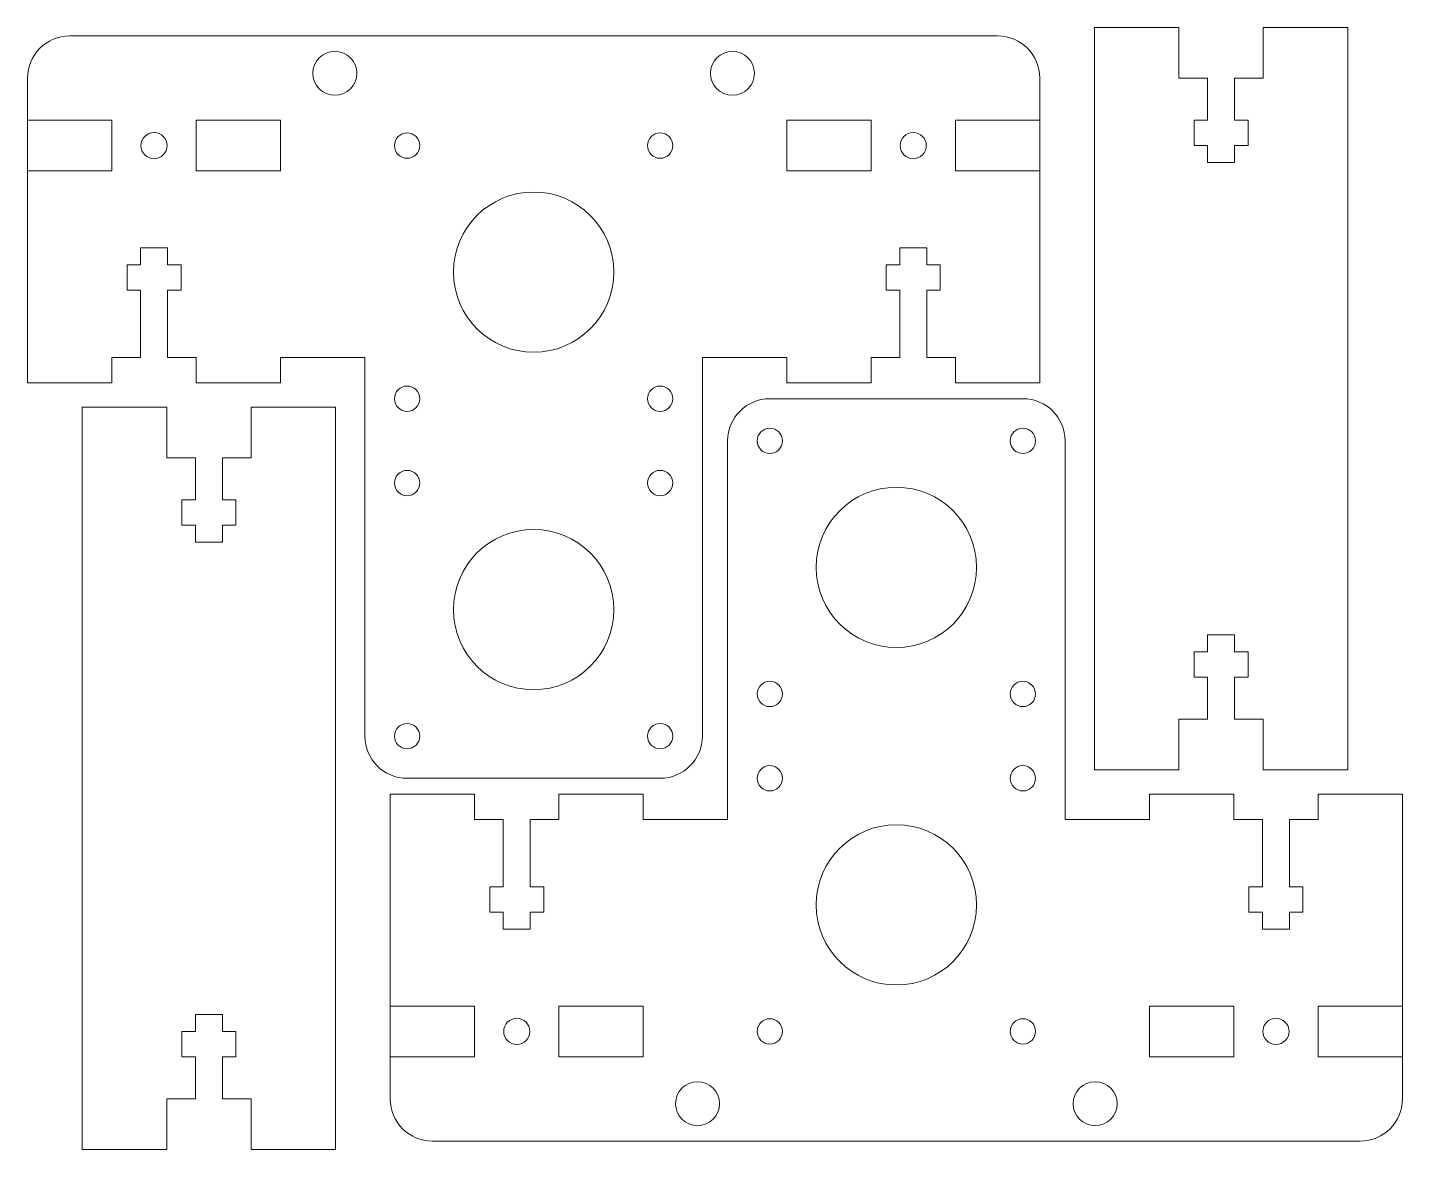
# Model space of a CAD drawing. Header units: centimetres. Extents: x -121 to 177, y -44 to 114.
# Drawn here: x -104.1 to -87.8, y -18.95 to -5.65 of the extents above; entities that cross this region are included whole.
import ezdxf

# ---------------------------------------------------------------- set-up
doc = ezdxf.new("R2010")
doc.units = ezdxf.units.CM
doc.header["$MEASUREMENT"] = 0
doc.layers.add('Layer 1', color=7, linetype='Continuous')

msp = doc.modelspace()

# ---------------------------------------------------------------- linework, layer by layer
at = {"layer": 'Layer 1', "lineweight": 18}
for centre in [(-96.157, -18.407), (-91.443, -18.407)]:
    msp.add_ellipse(centre, major_axis=(0, 0.2605), ratio=1, dxfattribs=at)
at = {"layer": 'Layer 1', "lineweight": 9}
for points, knots in [([(-88.45, -6.25), (-88.45, -6.25), (-88.45, -5.65), (-88.45, -5.65), (-88.45, -5.65), (-88.45, -5.65), (-89.45, -5.65), (-89.45, -5.65), (-89.45, -5.65), (-89.45, -5.65), (-89.45, -6.25), (-89.45, -6.25), (-89.45, -6.25), (-89.45, -6.25), (-89.79, -6.25), (-89.79, -6.25), (-89.79, -6.25), (-89.79, -6.25), (-89.79, -6.75), (-89.79, -6.75), (-89.79, -6.75), (-89.79, -6.75), (-89.63, -6.75), (-89.63, -6.75), (-89.63, -6.75), (-89.63, -6.75), (-89.63, -7.05), (-89.63, -7.05), (-89.63, -7.05), (-89.63, -7.05), (-89.79, -7.05), (-89.79, -7.05), (-89.79, -7.05), (-89.79, -7.05), (-89.79, -7.25), (-89.79, -7.25), (-89.79, -7.25), (-89.79, -7.25), (-90.11, -7.25), (-90.11, -7.25), (-90.11, -7.25), (-90.11, -7.25), (-90.11, -7.05), (-90.11, -7.05), (-90.11, -7.05), (-90.11, -7.05), (-90.27, -7.05), (-90.27, -7.05), (-90.27, -7.05), (-90.27, -7.05), (-90.27, -6.75), (-90.27, -6.75), (-90.27, -6.75), (-90.27, -6.75), (-90.11, -6.75), (-90.11, -6.75), (-90.11, -6.75), (-90.11, -6.75), (-90.11, -6.25), (-90.11, -6.25), (-90.11, -6.25), (-90.11, -6.25), (-90.45, -6.25), (-90.45, -6.25), (-90.45, -6.25), (-90.45, -6.25), (-90.45, -5.65), (-90.45, -5.65), (-90.45, -5.65), (-90.45, -5.65), (-91.45, -5.65), (-91.45, -5.65), (-91.45, -5.65), (-91.45, -5.65), (-91.45, -6.25), (-91.45, -6.25), (-91.45, -6.25), (-91.45, -6.25), (-91.45, -13.85), (-91.45, -13.85), (-91.45, -13.85), (-91.45, -13.85), (-91.45, -14.45), (-91.45, -14.45), (-91.45, -14.45), (-91.45, -14.45), (-90.45, -14.45), (-90.45, -14.45), (-90.45, -14.45), (-90.45, -14.45), (-90.45, -13.85), (-90.45, -13.85), (-90.45, -13.85), (-90.45, -13.85), (-90.11, -13.85), (-90.11, -13.85), (-90.11, -13.85), (-90.11, -13.85), (-90.11, -13.35), (-90.11, -13.35), (-90.11, -13.35), (-90.11, -13.35), (-90.27, -13.35), (-90.27, -13.35), (-90.27, -13.35), (-90.27, -13.35), (-90.27, -13.05), (-90.27, -13.05), (-90.27, -13.05), (-90.27, -13.05), (-90.11, -13.05), (-90.11, -13.05), (-90.11, -13.05), (-90.11, -13.05), (-90.11, -12.85), (-90.11, -12.85), (-90.11, -12.85), (-90.11, -12.85), (-89.79, -12.85), (-89.79, -12.85), (-89.79, -12.85), (-89.79, -12.85), (-89.79, -13.05), (-89.79, -13.05), (-89.79, -13.05), (-89.79, -13.05), (-89.63, -13.05), (-89.63, -13.05), (-89.63, -13.05), (-89.63, -13.05), (-89.63, -13.35), (-89.63, -13.35), (-89.63, -13.35), (-89.63, -13.35), (-89.79, -13.35), (-89.79, -13.35), (-89.79, -13.35), (-89.79, -13.35), (-89.79, -13.85), (-89.79, -13.85), (-89.79, -13.85), (-89.79, -13.85), (-89.45, -13.85), (-89.45, -13.85), (-89.45, -13.85), (-89.45, -13.85), (-89.45, -14.45), (-89.45, -14.45), (-89.45, -14.45), (-89.45, -14.45), (-88.45, -14.45), (-88.45, -14.45), (-88.45, -14.45), (-88.45, -14.45), (-88.45, -13.85), (-88.45, -13.85), (-88.45, -13.85), (-88.45, -13.85), (-88.45, -6.25), (-88.45, -6.25)], [0, 0, 0, 0, 0.025, 0.025, 0.025, 0.025, 0.05, 0.05, 0.05, 0.05, 0.075, 0.075, 0.075, 0.075, 0.1, 0.1, 0.1, 0.1, 0.125, 0.125, 0.125, 0.125, 0.15, 0.15, 0.15, 0.15, 0.175, 0.175, 0.175, 0.175, 0.2, 0.2, 0.2, 0.2, 0.225, 0.225, 0.225, 0.225, 0.25, 0.25, 0.25, 0.25, 0.275, 0.275, 0.275, 0.275, 0.3, 0.3, 0.3, 0.3, 0.325, 0.325, 0.325, 0.325, 0.35, 0.35, 0.35, 0.35, 0.375, 0.375, 0.375, 0.375, 0.4, 0.4, 0.4, 0.4, 0.425, 0.425, 0.425, 0.425, 0.45, 0.45, 0.45, 0.45, 0.475, 0.475, 0.475, 0.475, 0.5, 0.5, 0.5, 0.5, 0.525, 0.525, 0.525, 0.525, 0.55, 0.55, 0.55, 0.55, 0.575, 0.575, 0.575, 0.575, 0.6, 0.6, 0.6, 0.6, 0.625, 0.625, 0.625, 0.625, 0.65, 0.65, 0.65, 0.65, 0.675, 0.675, 0.675, 0.675, 0.7, 0.7, 0.7, 0.7, 0.725, 0.725, 0.725, 0.725, 0.75, 0.75, 0.75, 0.75, 0.775, 0.775, 0.775, 0.775, 0.8, 0.8, 0.8, 0.8, 0.825, 0.825, 0.825, 0.825, 0.85, 0.85, 0.85, 0.85, 0.875, 0.875, 0.875, 0.875, 0.9, 0.9, 0.9, 0.9, 0.925, 0.925, 0.925, 0.925, 0.95, 0.95, 0.95, 0.95, 0.975, 0.975, 0.975, 0.975, 1, 1, 1, 1]), ([(-101.1, -9.5625), (-101.1, -9.5625), (-101.1, -9.8625), (-101.1, -9.8625), (-101.1, -9.8625), (-101.1, -9.8625), (-102.1, -9.8625), (-102.1, -9.8625), (-102.1, -9.8625), (-102.1, -9.8625), (-102.1, -9.5625), (-102.1, -9.5625), (-102.1, -9.5625), (-102.1, -9.5625), (-102.44, -9.5625), (-102.44, -9.5625), (-102.44, -9.5625), (-102.44, -9.5625), (-102.44, -8.7625), (-102.44, -8.7625), (-102.44, -8.7625), (-102.44, -8.7625), (-102.28, -8.7625), (-102.28, -8.7625), (-102.28, -8.7625), (-102.28, -8.7625), (-102.28, -8.4625), (-102.28, -8.4625), (-102.28, -8.4625), (-102.28, -8.4625), (-102.44, -8.4625), (-102.44, -8.4625), (-102.44, -8.4625), (-102.44, -8.4625), (-102.44, -8.2625), (-102.44, -8.2625), (-102.44, -8.2625), (-102.44, -8.2625), (-102.76, -8.2625), (-102.76, -8.2625), (-102.76, -8.2625), (-102.76, -8.2625), (-102.76, -8.4625), (-102.76, -8.4625), (-102.76, -8.4625), (-102.76, -8.4625), (-102.92, -8.4625), (-102.92, -8.4625), (-102.92, -8.4625), (-102.92, -8.4625), (-102.92, -8.7625), (-102.92, -8.7625), (-102.92, -8.7625), (-102.92, -8.7625), (-102.76, -8.7625), (-102.76, -8.7625), (-102.76, -8.7625), (-102.76, -8.7625), (-102.76, -9.5625), (-102.76, -9.5625), (-102.76, -9.5625), (-102.76, -9.5625), (-103.1, -9.5625), (-103.1, -9.5625), (-103.1, -9.5625), (-103.1, -9.5625), (-103.1, -9.8625), (-103.1, -9.8625), (-103.1, -9.8625), (-103.1, -9.8625), (-104.1, -9.8625), (-104.1, -9.8625), (-104.1, -9.8625), (-104.1, -9.8625), (-104.1, -9.5625), (-104.1, -9.5625), (-104.1, -9.5625), (-104.1, -9.5625), (-104.1, -6.25), (-104.1, -6.25), (-104.1, -6.25), (-104.1, -5.97391), (-103.87609, -5.75), (-103.6, -5.75), (-103.6, -5.75), (-103.6, -5.75), (-92.6, -5.75), (-92.6, -5.75), (-92.6, -5.75), (-92.32391, -5.75), (-92.1, -5.97391), (-92.1, -6.25), (-92.1, -6.25), (-92.1, -6.25), (-92.1, -9.5625), (-92.1, -9.5625), (-92.1, -9.5625), (-92.1, -9.5625), (-92.1, -9.8625), (-92.1, -9.8625), (-92.1, -9.8625), (-92.1, -9.8625), (-93.1, -9.8625), (-93.1, -9.8625), (-93.1, -9.8625), (-93.1, -9.8625), (-93.1, -9.5625), (-93.1, -9.5625), (-93.1, -9.5625), (-93.1, -9.5625), (-93.44, -9.5625), (-93.44, -9.5625), (-93.44, -9.5625), (-93.44, -9.5625), (-93.44, -8.7625), (-93.44, -8.7625), (-93.44, -8.7625), (-93.44, -8.7625), (-93.28, -8.7625), (-93.28, -8.7625), (-93.28, -8.7625), (-93.28, -8.7625), (-93.28, -8.4625), (-93.28, -8.4625), (-93.28, -8.4625), (-93.28, -8.4625), (-93.44, -8.4625), (-93.44, -8.4625), (-93.44, -8.4625), (-93.44, -8.4625), (-93.44, -8.2625), (-93.44, -8.2625), (-93.44, -8.2625), (-93.44, -8.2625), (-93.76, -8.2625), (-93.76, -8.2625), (-93.76, -8.2625), (-93.76, -8.2625), (-93.76, -8.4625), (-93.76, -8.4625), (-93.76, -8.4625), (-93.76, -8.4625), (-93.92, -8.4625), (-93.92, -8.4625), (-93.92, -8.4625), (-93.92, -8.4625), (-93.92, -8.7625), (-93.92, -8.7625), (-93.92, -8.7625), (-93.92, -8.7625), (-93.76, -8.7625), (-93.76, -8.7625), (-93.76, -8.7625), (-93.76, -8.7625), (-93.76, -9.5625), (-93.76, -9.5625), (-93.76, -9.5625), (-93.76, -9.5625), (-94.1, -9.5625), (-94.1, -9.5625), (-94.1, -9.5625), (-94.1, -9.5625), (-94.1, -9.8625), (-94.1, -9.8625), (-94.1, -9.8625), (-94.1, -9.8625), (-95.1, -9.8625), (-95.1, -9.8625), (-95.1, -9.8625), (-95.1, -9.8625), (-95.1, -9.5625), (-95.1, -9.5625), (-95.1, -9.5625), (-95.1, -9.5625), (-96.1, -9.5625), (-96.1, -9.5625), (-96.1, -9.5625), (-96.1, -9.5625), (-96.1, -14.05), (-96.1, -14.05), (-96.1, -14.05), (-96.1, -14.32609), (-96.32391, -14.55), (-96.6, -14.55), (-96.6, -14.55), (-96.6, -14.55), (-99.6, -14.55), (-99.6, -14.55), (-99.6, -14.55), (-99.87609, -14.55), (-100.1, -14.32609), (-100.1, -14.05), (-100.1, -14.05), (-100.1, -14.05), (-100.1, -9.5625), (-100.1, -9.5625), (-100.1, -9.5625), (-100.1, -9.5625), (-101.1, -9.5625), (-101.1, -9.5625)], [0, 0, 0, 0, 0.02, 0.02, 0.02, 0.02, 0.04, 0.04, 0.04, 0.04, 0.06, 0.06, 0.06, 0.06, 0.08, 0.08, 0.08, 0.08, 0.1, 0.1, 0.1, 0.1, 0.12, 0.12, 0.12, 0.12, 0.14, 0.14, 0.14, 0.14, 0.16, 0.16, 0.16, 0.16, 0.18, 0.18, 0.18, 0.18, 0.2, 0.2, 0.2, 0.2, 0.22, 0.22, 0.22, 0.22, 0.24, 0.24, 0.24, 0.24, 0.26, 0.26, 0.26, 0.26, 0.28, 0.28, 0.28, 0.28, 0.3, 0.3, 0.3, 0.3, 0.32, 0.32, 0.32, 0.32, 0.34, 0.34, 0.34, 0.34, 0.36, 0.36, 0.36, 0.36, 0.38, 0.38, 0.38, 0.38, 0.4, 0.4, 0.4, 0.4, 0.42, 0.42, 0.42, 0.42, 0.44, 0.44, 0.44, 0.44, 0.46, 0.46, 0.46, 0.46, 0.48, 0.48, 0.48, 0.48, 0.5, 0.5, 0.5, 0.5, 0.52, 0.52, 0.52, 0.52, 0.54, 0.54, 0.54, 0.54, 0.56, 0.56, 0.56, 0.56, 0.58, 0.58, 0.58, 0.58, 0.6, 0.6, 0.6, 0.6, 0.62, 0.62, 0.62, 0.62, 0.64, 0.64, 0.64, 0.64, 0.66, 0.66, 0.66, 0.66, 0.68, 0.68, 0.68, 0.68, 0.7, 0.7, 0.7, 0.7, 0.72, 0.72, 0.72, 0.72, 0.74, 0.74, 0.74, 0.74, 0.76, 0.76, 0.76, 0.76, 0.78, 0.78, 0.78, 0.78, 0.8, 0.8, 0.8, 0.8, 0.82, 0.82, 0.82, 0.82, 0.84, 0.84, 0.84, 0.84, 0.86, 0.86, 0.86, 0.86, 0.88, 0.88, 0.88, 0.88, 0.9, 0.9, 0.9, 0.9, 0.92, 0.92, 0.92, 0.92, 0.94, 0.94, 0.94, 0.94, 0.96, 0.96, 0.96, 0.96, 0.98, 0.98, 0.98, 0.98, 1, 1, 1, 1]), ([(-103.1, -7.35), (-103.1, -7.35), (-104.1, -7.35), (-104.1, -7.35), (-104.1, -7.35), (-104.1, -7.35), (-104.1, -6.75), (-104.1, -6.75), (-104.1, -6.75), (-104.1, -6.75), (-103.1, -6.75), (-103.1, -6.75), (-103.1, -6.75), (-103.1, -6.75), (-103.1, -7.35), (-103.1, -7.35)], [0, 0, 0, 0, 0.25, 0.25, 0.25, 0.25, 0.5, 0.5, 0.5, 0.5, 0.75, 0.75, 0.75, 0.75, 1, 1, 1, 1]), ([(-101.1, -7.35), (-101.1, -7.35), (-102.1, -7.35), (-102.1, -7.35), (-102.1, -7.35), (-102.1, -7.35), (-102.1, -6.75), (-102.1, -6.75), (-102.1, -6.75), (-102.1, -6.75), (-101.1, -6.75), (-101.1, -6.75), (-101.1, -6.75), (-101.1, -6.75), (-101.1, -7.35), (-101.1, -7.35)], [0, 0, 0, 0, 0.25, 0.25, 0.25, 0.25, 0.5, 0.5, 0.5, 0.5, 0.75, 0.75, 0.75, 0.75, 1, 1, 1, 1]), ([(-94.1, -7.35), (-94.1, -7.35), (-95.1, -7.35), (-95.1, -7.35), (-95.1, -7.35), (-95.1, -7.35), (-95.1, -6.75), (-95.1, -6.75), (-95.1, -6.75), (-95.1, -6.75), (-94.1, -6.75), (-94.1, -6.75), (-94.1, -6.75), (-94.1, -6.75), (-94.1, -7.35), (-94.1, -7.35)], [0, 0, 0, 0, 0.25, 0.25, 0.25, 0.25, 0.5, 0.5, 0.5, 0.5, 0.75, 0.75, 0.75, 0.75, 1, 1, 1, 1]), ([(-92.1, -7.35), (-92.1, -7.35), (-93.1, -7.35), (-93.1, -7.35), (-93.1, -7.35), (-93.1, -7.35), (-93.1, -6.75), (-93.1, -6.75), (-93.1, -6.75), (-93.1, -6.75), (-92.1, -6.75), (-92.1, -6.75), (-92.1, -6.75), (-92.1, -6.75), (-92.1, -7.35), (-92.1, -7.35)], [0, 0, 0, 0, 0.25, 0.25, 0.25, 0.25, 0.5, 0.5, 0.5, 0.5, 0.75, 0.75, 0.75, 0.75, 1, 1, 1, 1]), ([(-102.6, -7.205), (-102.68559, -7.205), (-102.755, -7.13559), (-102.755, -7.05), (-102.755, -7.05), (-102.755, -6.96441), (-102.68559, -6.895), (-102.6, -6.895), (-102.6, -6.895), (-102.51441, -6.895), (-102.445, -6.96441), (-102.445, -7.05), (-102.445, -7.05), (-102.445, -7.13559), (-102.51441, -7.205), (-102.6, -7.205)], [0, 0, 0, 0, 0.25, 0.25, 0.25, 0.25, 0.5, 0.5, 0.5, 0.5, 0.75, 0.75, 0.75, 0.75, 1, 1, 1, 1]), ([(-93.6, -7.205), (-93.68559, -7.205), (-93.755, -7.13559), (-93.755, -7.05), (-93.755, -7.05), (-93.755, -6.96441), (-93.68559, -6.895), (-93.6, -6.895), (-93.6, -6.895), (-93.51441, -6.895), (-93.445, -6.96441), (-93.445, -7.05), (-93.445, -7.05), (-93.445, -7.13559), (-93.51441, -7.205), (-93.6, -7.205)], [0, 0, 0, 0, 0.25, 0.25, 0.25, 0.25, 0.5, 0.5, 0.5, 0.5, 0.75, 0.75, 0.75, 0.75, 1, 1, 1, 1]), ([(-90.8, -15.0375), (-90.8, -15.0375), (-90.8, -14.7375), (-90.8, -14.7375), (-90.8, -14.7375), (-90.8, -14.7375), (-89.8, -14.7375), (-89.8, -14.7375), (-89.8, -14.7375), (-89.8, -14.7375), (-89.8, -15.0375), (-89.8, -15.0375), (-89.8, -15.0375), (-89.8, -15.0375), (-89.46, -15.0375), (-89.46, -15.0375), (-89.46, -15.0375), (-89.46, -15.0375), (-89.46, -15.8375), (-89.46, -15.8375), (-89.46, -15.8375), (-89.46, -15.8375), (-89.62, -15.8375), (-89.62, -15.8375), (-89.62, -15.8375), (-89.62, -15.8375), (-89.62, -16.1375), (-89.62, -16.1375), (-89.62, -16.1375), (-89.62, -16.1375), (-89.46, -16.1375), (-89.46, -16.1375), (-89.46, -16.1375), (-89.46, -16.1375), (-89.46, -16.3375), (-89.46, -16.3375), (-89.46, -16.3375), (-89.46, -16.3375), (-89.14, -16.3375), (-89.14, -16.3375), (-89.14, -16.3375), (-89.14, -16.3375), (-89.14, -16.1375), (-89.14, -16.1375), (-89.14, -16.1375), (-89.14, -16.1375), (-88.98, -16.1375), (-88.98, -16.1375), (-88.98, -16.1375), (-88.98, -16.1375), (-88.98, -15.8375), (-88.98, -15.8375), (-88.98, -15.8375), (-88.98, -15.8375), (-89.14, -15.8375), (-89.14, -15.8375), (-89.14, -15.8375), (-89.14, -15.8375), (-89.14, -15.0375), (-89.14, -15.0375), (-89.14, -15.0375), (-89.14, -15.0375), (-88.8, -15.0375), (-88.8, -15.0375), (-88.8, -15.0375), (-88.8, -15.0375), (-88.8, -14.7375), (-88.8, -14.7375), (-88.8, -14.7375), (-88.8, -14.7375), (-87.8, -14.7375), (-87.8, -14.7375), (-87.8, -14.7375), (-87.8, -14.7375), (-87.8, -15.0375), (-87.8, -15.0375), (-87.8, -15.0375), (-87.8, -15.0375), (-87.8, -18.35), (-87.8, -18.35), (-87.8, -18.35), (-87.8, -18.62609), (-88.02391, -18.85), (-88.3, -18.85), (-88.3, -18.85), (-88.3, -18.85), (-99.3, -18.85), (-99.3, -18.85), (-99.3, -18.85), (-99.57609, -18.85), (-99.8, -18.62609), (-99.8, -18.35), (-99.8, -18.35), (-99.8, -18.35), (-99.8, -15.0375), (-99.8, -15.0375), (-99.8, -15.0375), (-99.8, -15.0375), (-99.8, -14.7375), (-99.8, -14.7375), (-99.8, -14.7375), (-99.8, -14.7375), (-98.8, -14.7375), (-98.8, -14.7375), (-98.8, -14.7375), (-98.8, -14.7375), (-98.8, -15.0375), (-98.8, -15.0375), (-98.8, -15.0375), (-98.8, -15.0375), (-98.46, -15.0375), (-98.46, -15.0375), (-98.46, -15.0375), (-98.46, -15.0375), (-98.46, -15.8375), (-98.46, -15.8375), (-98.46, -15.8375), (-98.46, -15.8375), (-98.62, -15.8375), (-98.62, -15.8375), (-98.62, -15.8375), (-98.62, -15.8375), (-98.62, -16.1375), (-98.62, -16.1375), (-98.62, -16.1375), (-98.62, -16.1375), (-98.46, -16.1375), (-98.46, -16.1375), (-98.46, -16.1375), (-98.46, -16.1375), (-98.46, -16.3375), (-98.46, -16.3375), (-98.46, -16.3375), (-98.46, -16.3375), (-98.14, -16.3375), (-98.14, -16.3375), (-98.14, -16.3375), (-98.14, -16.3375), (-98.14, -16.1375), (-98.14, -16.1375), (-98.14, -16.1375), (-98.14, -16.1375), (-97.98, -16.1375), (-97.98, -16.1375), (-97.98, -16.1375), (-97.98, -16.1375), (-97.98, -15.8375), (-97.98, -15.8375), (-97.98, -15.8375), (-97.98, -15.8375), (-98.14, -15.8375), (-98.14, -15.8375), (-98.14, -15.8375), (-98.14, -15.8375), (-98.14, -15.0375), (-98.14, -15.0375), (-98.14, -15.0375), (-98.14, -15.0375), (-97.8, -15.0375), (-97.8, -15.0375), (-97.8, -15.0375), (-97.8, -15.0375), (-97.8, -14.7375), (-97.8, -14.7375), (-97.8, -14.7375), (-97.8, -14.7375), (-96.8, -14.7375), (-96.8, -14.7375), (-96.8, -14.7375), (-96.8, -14.7375), (-96.8, -15.0375), (-96.8, -15.0375), (-96.8, -15.0375), (-96.8, -15.0375), (-95.8, -15.0375), (-95.8, -15.0375), (-95.8, -15.0375), (-95.8, -15.0375), (-95.8, -10.55), (-95.8, -10.55), (-95.8, -10.55), (-95.8, -10.27391), (-95.57609, -10.05), (-95.3, -10.05), (-95.3, -10.05), (-95.3, -10.05), (-92.3, -10.05), (-92.3, -10.05), (-92.3, -10.05), (-92.02391, -10.05), (-91.8, -10.27391), (-91.8, -10.55), (-91.8, -10.55), (-91.8, -10.55), (-91.8, -15.0375), (-91.8, -15.0375), (-91.8, -15.0375), (-91.8, -15.0375), (-90.8, -15.0375), (-90.8, -15.0375)], [0, 0, 0, 0, 0.02, 0.02, 0.02, 0.02, 0.04, 0.04, 0.04, 0.04, 0.06, 0.06, 0.06, 0.06, 0.08, 0.08, 0.08, 0.08, 0.1, 0.1, 0.1, 0.1, 0.12, 0.12, 0.12, 0.12, 0.14, 0.14, 0.14, 0.14, 0.16, 0.16, 0.16, 0.16, 0.18, 0.18, 0.18, 0.18, 0.2, 0.2, 0.2, 0.2, 0.22, 0.22, 0.22, 0.22, 0.24, 0.24, 0.24, 0.24, 0.26, 0.26, 0.26, 0.26, 0.28, 0.28, 0.28, 0.28, 0.3, 0.3, 0.3, 0.3, 0.32, 0.32, 0.32, 0.32, 0.34, 0.34, 0.34, 0.34, 0.36, 0.36, 0.36, 0.36, 0.38, 0.38, 0.38, 0.38, 0.4, 0.4, 0.4, 0.4, 0.42, 0.42, 0.42, 0.42, 0.44, 0.44, 0.44, 0.44, 0.46, 0.46, 0.46, 0.46, 0.48, 0.48, 0.48, 0.48, 0.5, 0.5, 0.5, 0.5, 0.52, 0.52, 0.52, 0.52, 0.54, 0.54, 0.54, 0.54, 0.56, 0.56, 0.56, 0.56, 0.58, 0.58, 0.58, 0.58, 0.6, 0.6, 0.6, 0.6, 0.62, 0.62, 0.62, 0.62, 0.64, 0.64, 0.64, 0.64, 0.66, 0.66, 0.66, 0.66, 0.68, 0.68, 0.68, 0.68, 0.7, 0.7, 0.7, 0.7, 0.72, 0.72, 0.72, 0.72, 0.74, 0.74, 0.74, 0.74, 0.76, 0.76, 0.76, 0.76, 0.78, 0.78, 0.78, 0.78, 0.8, 0.8, 0.8, 0.8, 0.82, 0.82, 0.82, 0.82, 0.84, 0.84, 0.84, 0.84, 0.86, 0.86, 0.86, 0.86, 0.88, 0.88, 0.88, 0.88, 0.9, 0.9, 0.9, 0.9, 0.92, 0.92, 0.92, 0.92, 0.94, 0.94, 0.94, 0.94, 0.96, 0.96, 0.96, 0.96, 0.98, 0.98, 0.98, 0.98, 1, 1, 1, 1]), ([(-100.45, -10.75), (-100.45, -10.75), (-100.45, -10.15), (-100.45, -10.15), (-100.45, -10.15), (-100.45, -10.15), (-101.45, -10.15), (-101.45, -10.15), (-101.45, -10.15), (-101.45, -10.15), (-101.45, -10.75), (-101.45, -10.75), (-101.45, -10.75), (-101.45, -10.75), (-101.79, -10.75), (-101.79, -10.75), (-101.79, -10.75), (-101.79, -10.75), (-101.79, -11.25), (-101.79, -11.25), (-101.79, -11.25), (-101.79, -11.25), (-101.63, -11.25), (-101.63, -11.25), (-101.63, -11.25), (-101.63, -11.25), (-101.63, -11.55), (-101.63, -11.55), (-101.63, -11.55), (-101.63, -11.55), (-101.79, -11.55), (-101.79, -11.55), (-101.79, -11.55), (-101.79, -11.55), (-101.79, -11.75), (-101.79, -11.75), (-101.79, -11.75), (-101.79, -11.75), (-102.11, -11.75), (-102.11, -11.75), (-102.11, -11.75), (-102.11, -11.75), (-102.11, -11.55), (-102.11, -11.55), (-102.11, -11.55), (-102.11, -11.55), (-102.27, -11.55), (-102.27, -11.55), (-102.27, -11.55), (-102.27, -11.55), (-102.27, -11.25), (-102.27, -11.25), (-102.27, -11.25), (-102.27, -11.25), (-102.11, -11.25), (-102.11, -11.25), (-102.11, -11.25), (-102.11, -11.25), (-102.11, -10.75), (-102.11, -10.75), (-102.11, -10.75), (-102.11, -10.75), (-102.45, -10.75), (-102.45, -10.75), (-102.45, -10.75), (-102.45, -10.75), (-102.45, -10.15), (-102.45, -10.15), (-102.45, -10.15), (-102.45, -10.15), (-103.45, -10.15), (-103.45, -10.15), (-103.45, -10.15), (-103.45, -10.15), (-103.45, -10.75), (-103.45, -10.75), (-103.45, -10.75), (-103.45, -10.75), (-103.45, -18.35), (-103.45, -18.35), (-103.45, -18.35), (-103.45, -18.35), (-103.45, -18.95), (-103.45, -18.95), (-103.45, -18.95), (-103.45, -18.95), (-102.45, -18.95), (-102.45, -18.95), (-102.45, -18.95), (-102.45, -18.95), (-102.45, -18.35), (-102.45, -18.35), (-102.45, -18.35), (-102.45, -18.35), (-102.11, -18.35), (-102.11, -18.35), (-102.11, -18.35), (-102.11, -18.35), (-102.11, -17.85), (-102.11, -17.85), (-102.11, -17.85), (-102.11, -17.85), (-102.27, -17.85), (-102.27, -17.85), (-102.27, -17.85), (-102.27, -17.85), (-102.27, -17.55), (-102.27, -17.55), (-102.27, -17.55), (-102.27, -17.55), (-102.11, -17.55), (-102.11, -17.55), (-102.11, -17.55), (-102.11, -17.55), (-102.11, -17.35), (-102.11, -17.35), (-102.11, -17.35), (-102.11, -17.35), (-101.79, -17.35), (-101.79, -17.35), (-101.79, -17.35), (-101.79, -17.35), (-101.79, -17.55), (-101.79, -17.55), (-101.79, -17.55), (-101.79, -17.55), (-101.63, -17.55), (-101.63, -17.55), (-101.63, -17.55), (-101.63, -17.55), (-101.63, -17.85), (-101.63, -17.85), (-101.63, -17.85), (-101.63, -17.85), (-101.79, -17.85), (-101.79, -17.85), (-101.79, -17.85), (-101.79, -17.85), (-101.79, -18.35), (-101.79, -18.35), (-101.79, -18.35), (-101.79, -18.35), (-101.45, -18.35), (-101.45, -18.35), (-101.45, -18.35), (-101.45, -18.35), (-101.45, -18.95), (-101.45, -18.95), (-101.45, -18.95), (-101.45, -18.95), (-100.45, -18.95), (-100.45, -18.95), (-100.45, -18.95), (-100.45, -18.95), (-100.45, -18.35), (-100.45, -18.35), (-100.45, -18.35), (-100.45, -18.35), (-100.45, -10.75), (-100.45, -10.75)], [0, 0, 0, 0, 0.025, 0.025, 0.025, 0.025, 0.05, 0.05, 0.05, 0.05, 0.075, 0.075, 0.075, 0.075, 0.1, 0.1, 0.1, 0.1, 0.125, 0.125, 0.125, 0.125, 0.15, 0.15, 0.15, 0.15, 0.175, 0.175, 0.175, 0.175, 0.2, 0.2, 0.2, 0.2, 0.225, 0.225, 0.225, 0.225, 0.25, 0.25, 0.25, 0.25, 0.275, 0.275, 0.275, 0.275, 0.3, 0.3, 0.3, 0.3, 0.325, 0.325, 0.325, 0.325, 0.35, 0.35, 0.35, 0.35, 0.375, 0.375, 0.375, 0.375, 0.4, 0.4, 0.4, 0.4, 0.425, 0.425, 0.425, 0.425, 0.45, 0.45, 0.45, 0.45, 0.475, 0.475, 0.475, 0.475, 0.5, 0.5, 0.5, 0.5, 0.525, 0.525, 0.525, 0.525, 0.55, 0.55, 0.55, 0.55, 0.575, 0.575, 0.575, 0.575, 0.6, 0.6, 0.6, 0.6, 0.625, 0.625, 0.625, 0.625, 0.65, 0.65, 0.65, 0.65, 0.675, 0.675, 0.675, 0.675, 0.7, 0.7, 0.7, 0.7, 0.725, 0.725, 0.725, 0.725, 0.75, 0.75, 0.75, 0.75, 0.775, 0.775, 0.775, 0.775, 0.8, 0.8, 0.8, 0.8, 0.825, 0.825, 0.825, 0.825, 0.85, 0.85, 0.85, 0.85, 0.875, 0.875, 0.875, 0.875, 0.9, 0.9, 0.9, 0.9, 0.925, 0.925, 0.925, 0.925, 0.95, 0.95, 0.95, 0.95, 0.975, 0.975, 0.975, 0.975, 1, 1, 1, 1]), ([(-99.8, -17.25), (-99.8, -17.25), (-98.8, -17.25), (-98.8, -17.25), (-98.8, -17.25), (-98.8, -17.25), (-98.8, -17.85), (-98.8, -17.85), (-98.8, -17.85), (-98.8, -17.85), (-99.8, -17.85), (-99.8, -17.85), (-99.8, -17.85), (-99.8, -17.85), (-99.8, -17.25), (-99.8, -17.25)], [0, 0, 0, 0, 0.25, 0.25, 0.25, 0.25, 0.5, 0.5, 0.5, 0.5, 0.75, 0.75, 0.75, 0.75, 1, 1, 1, 1]), ([(-97.8, -17.25), (-97.8, -17.25), (-96.8, -17.25), (-96.8, -17.25), (-96.8, -17.25), (-96.8, -17.25), (-96.8, -17.85), (-96.8, -17.85), (-96.8, -17.85), (-96.8, -17.85), (-97.8, -17.85), (-97.8, -17.85), (-97.8, -17.85), (-97.8, -17.85), (-97.8, -17.25), (-97.8, -17.25)], [0, 0, 0, 0, 0.25, 0.25, 0.25, 0.25, 0.5, 0.5, 0.5, 0.5, 0.75, 0.75, 0.75, 0.75, 1, 1, 1, 1]), ([(-90.8, -17.25), (-90.8, -17.25), (-89.8, -17.25), (-89.8, -17.25), (-89.8, -17.25), (-89.8, -17.25), (-89.8, -17.85), (-89.8, -17.85), (-89.8, -17.85), (-89.8, -17.85), (-90.8, -17.85), (-90.8, -17.85), (-90.8, -17.85), (-90.8, -17.85), (-90.8, -17.25), (-90.8, -17.25)], [0, 0, 0, 0, 0.25, 0.25, 0.25, 0.25, 0.5, 0.5, 0.5, 0.5, 0.75, 0.75, 0.75, 0.75, 1, 1, 1, 1]), ([(-88.8, -17.25), (-88.8, -17.25), (-87.8, -17.25), (-87.8, -17.25), (-87.8, -17.25), (-87.8, -17.25), (-87.8, -17.85), (-87.8, -17.85), (-87.8, -17.85), (-87.8, -17.85), (-88.8, -17.85), (-88.8, -17.85), (-88.8, -17.85), (-88.8, -17.85), (-88.8, -17.25), (-88.8, -17.25)], [0, 0, 0, 0, 0.25, 0.25, 0.25, 0.25, 0.5, 0.5, 0.5, 0.5, 0.75, 0.75, 0.75, 0.75, 1, 1, 1, 1]), ([(-98.3, -17.395), (-98.21441, -17.395), (-98.145, -17.46441), (-98.145, -17.55), (-98.145, -17.55), (-98.145, -17.63559), (-98.21441, -17.705), (-98.3, -17.705), (-98.3, -17.705), (-98.38559, -17.705), (-98.455, -17.63559), (-98.455, -17.55), (-98.455, -17.55), (-98.455, -17.46441), (-98.38559, -17.395), (-98.3, -17.395)], [0, 0, 0, 0, 0.25, 0.25, 0.25, 0.25, 0.5, 0.5, 0.5, 0.5, 0.75, 0.75, 0.75, 0.75, 1, 1, 1, 1]), ([(-89.3, -17.395), (-89.21441, -17.395), (-89.145, -17.46441), (-89.145, -17.55), (-89.145, -17.55), (-89.145, -17.63559), (-89.21441, -17.705), (-89.3, -17.705), (-89.3, -17.705), (-89.38559, -17.705), (-89.455, -17.63559), (-89.455, -17.55), (-89.455, -17.55), (-89.455, -17.46441), (-89.38559, -17.395), (-89.3, -17.395)], [0, 0, 0, 0, 0.25, 0.25, 0.25, 0.25, 0.5, 0.5, 0.5, 0.5, 0.75, 0.75, 0.75, 0.75, 1, 1, 1, 1])]:
    msp.add_open_spline(points, degree=3, knots=knots, dxfattribs=at)
at = {"layer": 'Layer 1', "lineweight": 18}
for points in [[(-100.457, -6.4535), (-100.60085, -6.4535), (-100.7175, -6.33685), (-100.7175, -6.193), (-100.7175, -6.193), (-100.7175, -6.04915), (-100.60085, -5.9325), (-100.457, -5.9325), (-100.457, -5.9325), (-100.31315, -5.9325), (-100.1965, -6.04915), (-100.1965, -6.193), (-100.1965, -6.193), (-100.1965, -6.33685), (-100.31315, -6.4535), (-100.457, -6.4535)], [(-95.743, -6.4535), (-95.88685, -6.4535), (-96.0035, -6.33685), (-96.0035, -6.193), (-96.0035, -6.193), (-96.0035, -6.04915), (-95.88685, -5.9325), (-95.743, -5.9325), (-95.743, -5.9325), (-95.59915, -5.9325), (-95.4825, -6.04915), (-95.4825, -6.193), (-95.4825, -6.193), (-95.4825, -6.33685), (-95.59915, -6.4535), (-95.743, -6.4535)], [(-99.6, -7.2), (-99.68283, -7.2), (-99.75, -7.13283), (-99.75, -7.05), (-99.75, -7.05), (-99.75, -6.96717), (-99.68283, -6.9), (-99.6, -6.9), (-99.6, -6.9), (-99.51717, -6.9), (-99.45, -6.96717), (-99.45, -7.05), (-99.45, -7.05), (-99.45, -7.13283), (-99.51717, -7.2), (-99.6, -7.2)], [(-96.6, -7.2), (-96.68283, -7.2), (-96.75, -7.13283), (-96.75, -7.05), (-96.75, -7.05), (-96.75, -6.96717), (-96.68283, -6.9), (-96.6, -6.9), (-96.6, -6.9), (-96.51717, -6.9), (-96.45, -6.96717), (-96.45, -7.05), (-96.45, -7.05), (-96.45, -7.13283), (-96.51717, -7.2), (-96.6, -7.2)], [(-98.1, -9.5), (-98.62458, -9.5), (-99.05, -9.07458), (-99.05, -8.55), (-99.05, -8.55), (-99.05, -8.02542), (-98.62458, -7.6), (-98.1, -7.6), (-98.1, -7.6), (-97.57542, -7.6), (-97.15, -8.02542), (-97.15, -8.55), (-97.15, -8.55), (-97.15, -9.07458), (-97.57542, -9.5), (-98.1, -9.5)], [(-99.6, -10.2), (-99.68283, -10.2), (-99.75, -10.13283), (-99.75, -10.05), (-99.75, -10.05), (-99.75, -9.96717), (-99.68283, -9.9), (-99.6, -9.9), (-99.6, -9.9), (-99.51717, -9.9), (-99.45, -9.96717), (-99.45, -10.05), (-99.45, -10.05), (-99.45, -10.13283), (-99.51717, -10.2), (-99.6, -10.2)], [(-96.6, -10.2), (-96.68283, -10.2), (-96.75, -10.13283), (-96.75, -10.05), (-96.75, -10.05), (-96.75, -9.96717), (-96.68283, -9.9), (-96.6, -9.9), (-96.6, -9.9), (-96.51717, -9.9), (-96.45, -9.96717), (-96.45, -10.05), (-96.45, -10.05), (-96.45, -10.13283), (-96.51717, -10.2), (-96.6, -10.2)], [(-95.3, -10.4), (-95.21717, -10.4), (-95.15, -10.46717), (-95.15, -10.55), (-95.15, -10.55), (-95.15, -10.63283), (-95.21717, -10.7), (-95.3, -10.7), (-95.3, -10.7), (-95.38283, -10.7), (-95.45, -10.63283), (-95.45, -10.55), (-95.45, -10.55), (-95.45, -10.46717), (-95.38283, -10.4), (-95.3, -10.4)], [(-92.3, -10.4), (-92.21717, -10.4), (-92.15, -10.46717), (-92.15, -10.55), (-92.15, -10.55), (-92.15, -10.63283), (-92.21717, -10.7), (-92.3, -10.7), (-92.3, -10.7), (-92.38283, -10.7), (-92.45, -10.63283), (-92.45, -10.55), (-92.45, -10.55), (-92.45, -10.46717), (-92.38283, -10.4), (-92.3, -10.4)], [(-99.6, -11.2), (-99.68283, -11.2), (-99.75, -11.13283), (-99.75, -11.05), (-99.75, -11.05), (-99.75, -10.96717), (-99.68283, -10.9), (-99.6, -10.9), (-99.6, -10.9), (-99.51717, -10.9), (-99.45, -10.96717), (-99.45, -11.05), (-99.45, -11.05), (-99.45, -11.13283), (-99.51717, -11.2), (-99.6, -11.2)], [(-96.6, -11.2), (-96.68283, -11.2), (-96.75, -11.13283), (-96.75, -11.05), (-96.75, -11.05), (-96.75, -10.96717), (-96.68283, -10.9), (-96.6, -10.9), (-96.6, -10.9), (-96.51717, -10.9), (-96.45, -10.96717), (-96.45, -11.05), (-96.45, -11.05), (-96.45, -11.13283), (-96.51717, -11.2), (-96.6, -11.2)], [(-93.8, -11.1), (-93.27542, -11.1), (-92.85, -11.52542), (-92.85, -12.05), (-92.85, -12.05), (-92.85, -12.57458), (-93.27542, -13), (-93.8, -13), (-93.8, -13), (-94.32458, -13), (-94.75, -12.57458), (-94.75, -12.05), (-94.75, -12.05), (-94.75, -11.52542), (-94.32458, -11.1), (-93.8, -11.1)], [(-98.1, -13.5), (-98.62458, -13.5), (-99.05, -13.07458), (-99.05, -12.55), (-99.05, -12.55), (-99.05, -12.02542), (-98.62458, -11.6), (-98.1, -11.6), (-98.1, -11.6), (-97.57542, -11.6), (-97.15, -12.02542), (-97.15, -12.55), (-97.15, -12.55), (-97.15, -13.07458), (-97.57542, -13.5), (-98.1, -13.5)], [(-95.3, -13.4), (-95.21717, -13.4), (-95.15, -13.46717), (-95.15, -13.55), (-95.15, -13.55), (-95.15, -13.63283), (-95.21717, -13.7), (-95.3, -13.7), (-95.3, -13.7), (-95.38283, -13.7), (-95.45, -13.63283), (-95.45, -13.55), (-95.45, -13.55), (-95.45, -13.46717), (-95.38283, -13.4), (-95.3, -13.4)], [(-92.3, -13.4), (-92.21717, -13.4), (-92.15, -13.46717), (-92.15, -13.55), (-92.15, -13.55), (-92.15, -13.63283), (-92.21717, -13.7), (-92.3, -13.7), (-92.3, -13.7), (-92.38283, -13.7), (-92.45, -13.63283), (-92.45, -13.55), (-92.45, -13.55), (-92.45, -13.46717), (-92.38283, -13.4), (-92.3, -13.4)], [(-99.6, -14.2), (-99.68283, -14.2), (-99.75, -14.13283), (-99.75, -14.05), (-99.75, -14.05), (-99.75, -13.96717), (-99.68283, -13.9), (-99.6, -13.9), (-99.6, -13.9), (-99.51717, -13.9), (-99.45, -13.96717), (-99.45, -14.05), (-99.45, -14.05), (-99.45, -14.13283), (-99.51717, -14.2), (-99.6, -14.2)], [(-96.6, -14.2), (-96.68283, -14.2), (-96.75, -14.13283), (-96.75, -14.05), (-96.75, -14.05), (-96.75, -13.96717), (-96.68283, -13.9), (-96.6, -13.9), (-96.6, -13.9), (-96.51717, -13.9), (-96.45, -13.96717), (-96.45, -14.05), (-96.45, -14.05), (-96.45, -14.13283), (-96.51717, -14.2), (-96.6, -14.2)], [(-95.3, -14.4), (-95.21717, -14.4), (-95.15, -14.46717), (-95.15, -14.55), (-95.15, -14.55), (-95.15, -14.63283), (-95.21717, -14.7), (-95.3, -14.7), (-95.3, -14.7), (-95.38283, -14.7), (-95.45, -14.63283), (-95.45, -14.55), (-95.45, -14.55), (-95.45, -14.46717), (-95.38283, -14.4), (-95.3, -14.4)], [(-92.3, -14.4), (-92.21717, -14.4), (-92.15, -14.46717), (-92.15, -14.55), (-92.15, -14.55), (-92.15, -14.63283), (-92.21717, -14.7), (-92.3, -14.7), (-92.3, -14.7), (-92.38283, -14.7), (-92.45, -14.63283), (-92.45, -14.55), (-92.45, -14.55), (-92.45, -14.46717), (-92.38283, -14.4), (-92.3, -14.4)], [(-93.8, -15.1), (-93.27542, -15.1), (-92.85, -15.52542), (-92.85, -16.05), (-92.85, -16.05), (-92.85, -16.57458), (-93.27542, -17), (-93.8, -17), (-93.8, -17), (-94.32458, -17), (-94.75, -16.57458), (-94.75, -16.05), (-94.75, -16.05), (-94.75, -15.52542), (-94.32458, -15.1), (-93.8, -15.1)], [(-95.3, -17.4), (-95.21717, -17.4), (-95.15, -17.46717), (-95.15, -17.55), (-95.15, -17.55), (-95.15, -17.63283), (-95.21717, -17.7), (-95.3, -17.7), (-95.3, -17.7), (-95.38283, -17.7), (-95.45, -17.63283), (-95.45, -17.55), (-95.45, -17.55), (-95.45, -17.46717), (-95.38283, -17.4), (-95.3, -17.4)], [(-92.3, -17.4), (-92.21717, -17.4), (-92.15, -17.46717), (-92.15, -17.55), (-92.15, -17.55), (-92.15, -17.63283), (-92.21717, -17.7), (-92.3, -17.7), (-92.3, -17.7), (-92.38283, -17.7), (-92.45, -17.63283), (-92.45, -17.55), (-92.45, -17.55), (-92.45, -17.46717), (-92.38283, -17.4), (-92.3, -17.4)]]:
    msp.add_open_spline(points, degree=3, knots=[0, 0, 0, 0, 0.25, 0.25, 0.25, 0.25, 0.5, 0.5, 0.5, 0.5, 0.75, 0.75, 0.75, 0.75, 1, 1, 1, 1], dxfattribs=at)

doc.saveas('drawing.dxf')
